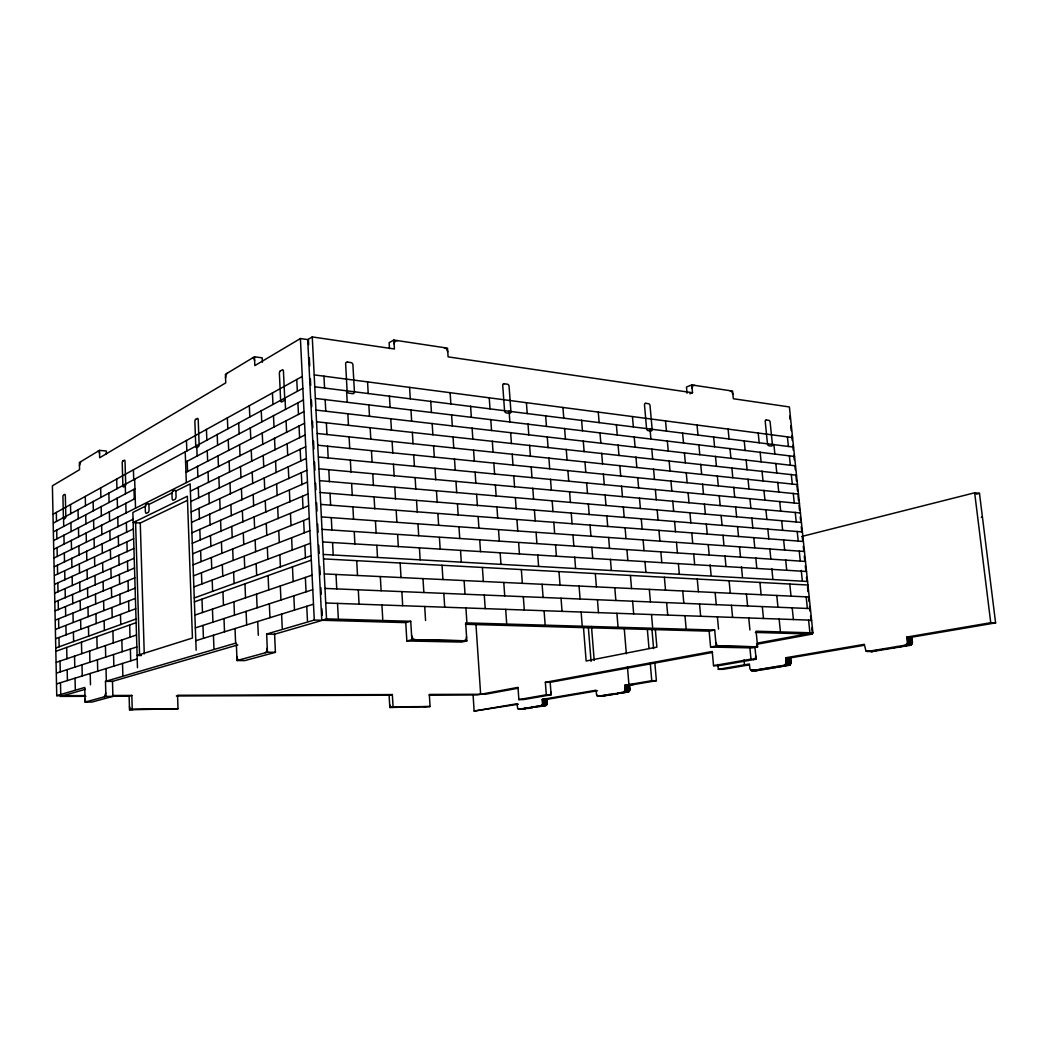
<?xml version="1.0" encoding="UTF-8"?>
<svg xmlns="http://www.w3.org/2000/svg" width="1048" height="1048" viewBox="0 0 1048 1048"><rect width="100%" height="100%" fill="white"/><g stroke="black" fill="none" stroke-linecap="round" stroke-linejoin="round"><path stroke-width="1.5" d="M105.796 693.003L104.459 696.697M394.114 343.836L395.083 341.019L397.559 340.613M79.478 465.535L80.709 461.696M473.08 694.942L474.141 711.068L517.149 703.706L517.542 707.924L518.786 709.339L541.096 705.645L542.537 704.164L542.379 699.396L596.076 690.213L596.535 694.693L597.963 696.2L628.538 691.863L629.743 689.898L629.455 685.287L656.389 680.702L654.856 663.03M518.524 709.286L546.008 705.514L547.069 703.68L546.846 699.37L597.465 690.75M623.953 691.876L625.158 689.912L624.87 685.287L651.764 680.689L656.389 680.702M717.88 664.471L718.325 669.305L749.359 664L749.962 669.017L751.783 670.668L784.651 665.205L786.157 662.952L785.764 657.764L864.325 644.337L865.949 651.057L872.015 651.594L910.594 645.214L912.376 642.765L911.878 637.158L907.044 637.027L907.542 642.647L905.76 645.096L867.194 651.502M750.722 670.235L756.512 670.707L789.786 665.1L790.926 663.017L790.52 657.843L785.764 657.764M550.672 693.946L550.907 692.047M550.488 694.326L549.231 695.112M227.298 373.193L226.014 374.726L225.543 377.948M106.385 453.941L106.307 451.007L99.468 450.378L79.399 462.496L79.569 469.687L52.4 485.814L56.749 695.675L85.307 695.584M262.393 362.241L262.197 357.84L254.454 356.792L225.399 374.333L225.752 382.874L99.652 457.753L99.468 450.378M308.649 344.596L308.4 339.709L300.409 338.543L254.834 365.608L254.454 356.792M757.586 643.079L812.92 632.848L789.393 406.952L733.325 398.725L732.578 391.074L691.798 384.93L692.532 392.738L448.099 356.87L447.522 348.146L393.878 340.063L394.415 348.997L312.252 336.932L307.706 339.604L321.775 620.259L326.531 618.883L410.737 621.294L411.851 639.725L406.847 640.97L405.759 622.617L410.737 621.294M252.437 358.01L253.852 357.944L254.612 360.525M98.08 451.216L99.049 451.282L99.547 453.496M53.33 514.083L302.191 376.494M425.671 706.85L424.309 707.138M53.514 523.004L302.78 388.376M393.878 340.063L389.136 342.631L389.489 348.552M53.697 531.703L134.943 488.84M185.588 462.116L303.357 399.969M53.88 540.414L135.231 498.507M185.954 472.373L303.933 411.602M54.064 549.152L304.51 423.274M145.672 506.066L132.873 512.459L137.471 667.72M148.908 504.455L171.938 492.966M175.868 491.014L190.133 483.888L196.146 650.179M173.837 709.051L172.16 709.378M54.234 557.903L133.07 519.258M190.395 491.171L305.086 434.972M141.428 655.511L137.105 655.459L192.439 638.049L187.356 496.241L133.175 522.572L140.262 523.031L187.422 500.355M54.417 566.667L133.358 528.965M190.775 501.547L305.662 446.697M54.601 575.444L133.646 538.698M191.142 511.961L306.239 458.448M54.784 584.247L133.934 548.445M191.522 522.389L306.815 470.238M54.968 593.063L134.223 558.204M191.902 532.842L307.405 482.054M55.151 601.893L134.511 568.003M192.282 543.322L307.981 493.909M55.334 610.748L134.812 577.815M192.662 553.829L308.571 505.791M55.531 620.049L135.113 588.125M193.055 564.872L309.186 518.275M55.727 629.285L135.415 598.369M193.461 575.85L309.802 530.707M691.798 384.93L686.479 386.987L687.056 393.21M689.859 393.76L692.532 392.738M55.911 638.625L135.729 608.731M193.854 586.946L310.418 543.27M56.107 647.887L136.03 619.001M194.26 597.95L311.033 555.741M56.173 651.188L136.135 622.656M194.404 601.866L311.256 560.169M56.409 662.323L136.502 635.009M194.876 615.111L311.99 575.169M56.631 673.065L136.856 646.93M195.334 627.896L312.71 589.67M56.854 683.833L137.209 658.891M195.806 640.708L313.431 604.211M265.327 652.655L266.742 651.437L267.266 648.083M56.749 695.675L84.757 687.449L85.111 702.095L91.975 702.055L112.896 696.383L112.49 681.383L237.831 644.913M85.111 702.095L105.887 696.409L105.494 681.37L236.311 642.948L237.018 660.528L244.826 660.607L275.414 652.315L274.602 634.21L322.496 620.285M237.018 660.528L267.45 652.197L266.651 634.04L314.282 620.049L405.759 622.617M62.841 695.662L60.299 696.396L85.91 696.304M63.43 695.649L85.36 689.27M129.127 696.147L131.838 695.427L132.231 709.116L129.52 709.797L129.127 696.147L113.118 696.213M801.864 536.445L974.653 492.796L979.474 493.333L995.6 622.892L911.878 637.158M976.304 494.132L979.474 493.333M238.996 659.86L237.608 659.441L236.861 656.546M86.46 701.623L85.517 701.217L85.032 698.78M392.358 694.575L389.109 695.217L389.817 707.479L393.066 706.863L392.358 694.575L177.544 695.283L178.003 708.723L129.52 709.797M812.92 632.848L756.093 631.21L757.625 646.865L716.177 646.013L714.684 630.031L465.653 622.879L466.832 640.865L461.709 642.07L406.847 640.97M465.443 624.294L709.129 631.145L714.684 630.031M709.129 631.145L710.596 647.061L716.177 646.013M753.525 659.637L755.241 658.681L755.805 655.996M429.221 695.073L477.259 694.903L518 687.37L518.865 699.579L546.283 694.798L545.353 682.314L712.234 651.463L713.544 665.65L718.627 665.703L756.106 659.192L755.005 647.9M518.105 688.235L485.355 694.261L429.326 694.444L430.073 706.549L389.817 707.479M545.353 682.314L550.187 682.327L712.535 652.432M757.9 644.075L812.423 634.04L811.741 627.529M757.625 646.865L752.005 647.9L710.596 647.061M596.888 695.492L602.508 696.173L628.538 691.863M713.544 665.65L750.997 659.113L756.106 659.192M550.187 682.327L551.117 694.785L523.646 699.553L518.865 699.579M907.044 637.027L990.74 622.709L995.6 622.892M518.38 704.217L474.141 711.068M790.52 657.843L864.325 645.267M721.076 665.27L719.334 664.93M525.454 699.239L523.948 698.597M528.009 707.806L532.45 707.767M524.183 708.448L528.611 708.409M521.092 708.959L525.52 708.92M518.275 709.155L523.659 709.221M542.615 703.719L547.069 703.68M542.537 704.164L546.99 704.138M542.406 704.57L546.873 704.531M542.235 704.924L546.702 704.885M542.039 705.212L546.506 705.173M132.231 709.116L178.003 708.723M393.066 706.863L430.073 706.549M541.554 705.553L546.27 705.383M541.096 705.645L545.549 705.605M539.157 705.959L543.624 705.92M536 706.483L540.454 706.444M532.109 707.125L536.563 707.086M542.458 700.444L546.912 700.418M542.497 701.06L546.964 701.02M542.55 701.675L547.004 701.649M542.589 702.226L547.056 702.199M542.615 702.645L547.082 702.605M542.628 702.828L547.095 702.802M542.641 703.234L547.108 703.208M542.379 699.396L546.846 699.37M542.392 699.54L546.846 699.514M542.419 699.907L546.873 699.881M617.6 692.938L622.184 692.925M112.581 695.492L131.838 695.427M613.172 693.671L617.744 693.658M176.352 695.977L389.109 695.217M608.482 694.457L613.054 694.444M105.887 696.409L112.896 696.383M546.283 694.798L551.117 694.785M604.106 695.178L608.665 695.165M597.124 695.793L605.141 695.741M597.386 696.016L601.932 695.99M597.661 696.147L603.019 696.095M625.184 689.388L629.783 689.388M625.158 689.912L629.743 689.898M625.067 690.383L629.651 690.383M624.922 690.815L629.507 690.815M624.739 691.195L629.324 691.182M624.503 691.51L629.088 691.497M624.241 691.732L628.826 691.732M623.416 691.981L628.001 691.968M621.215 692.348L625.8 692.335M624.909 685.837L629.494 685.837M624.962 686.401L629.547 686.401M625.014 687.056L629.599 687.056M625.067 687.724L629.651 687.724M625.119 688.313L629.704 688.313M625.158 688.746L629.743 688.746M625.171 688.955L629.756 688.955M105.494 681.37L112.49 681.383M633.516 684.593L628.918 684.593L627.438 666.764M624.87 685.287L629.455 685.287M624.883 685.444L629.468 685.444M392.332 707.426L390.563 706.889M132.624 709.732L130.463 709.142L129.428 706.758M718.325 669.305L723.028 669.345L749.228 664.877L744.499 664.825L744.041 659.965M755.097 670.117L759.839 670.157M751.049 670.471L755.778 670.51M751.403 670.615L757.154 670.602M770.987 667.484L775.743 667.537M765.066 668.467L769.808 668.506M759.538 669.384L764.28 669.423M785.869 663.987L790.637 664.052M785.633 664.419L790.402 664.471M785.345 664.773L790.113 664.825M785.018 665.035L789.786 665.1M784.651 665.205L789.406 665.257M783.983 665.323L788.738 665.375M781.179 665.794L785.948 665.847M776.607 666.554L781.363 666.607M786.039 660.502L790.808 660.567M786.105 661.17L790.873 661.223M786.157 661.655L790.913 661.72M786.183 661.891L790.939 661.956M786.197 662.375L790.965 662.441M786.157 662.952L790.926 663.017M786.052 663.502L790.808 663.554M785.777 657.934L790.546 658.013M785.83 658.38L790.585 658.458M785.895 659.022L790.65 659.087M267.45 652.197L275.414 652.315M785.961 659.755L790.729 659.821M876.285 650.009L881.119 650.101M871.085 650.874L875.905 650.965M866.329 651.319L872.761 651.489M266.651 634.04L274.602 634.21M889.726 647.782L894.547 647.887M882.77 648.935L887.591 649.026M411.851 639.725L466.832 640.865M906.926 644.232L911.76 644.35M906.599 644.625L911.433 644.743M906.206 644.913L911.04 645.031M905.76 645.096L910.594 645.214M904.974 645.24L909.821 645.358M901.699 645.791L906.533 645.896M896.315 646.682L901.149 646.786M907.529 641.232L912.363 641.363M907.555 641.481L912.389 641.612M907.581 642.018L912.415 642.136M907.542 642.647L912.376 642.765M907.411 643.236L912.245 643.354M907.201 643.76L912.035 643.878M907.201 638.376L912.035 638.52M907.293 639.175L912.127 639.306M907.385 639.987L912.219 640.105M907.463 640.695L912.297 640.826M755.359 632.442L812.423 634.04M907.057 637.21L911.891 637.341M907.123 637.695L911.957 637.826M325.876 602.993L811.597 620.193M325.129 588.426L810.392 608.587M324.395 573.911L809.187 597.006M323.636 558.885L807.942 585.02M323.413 554.444L807.563 581.47M322.771 541.947L806.528 571.488M322.142 529.371L805.48 561.44M321.513 516.926L804.445 551.484M320.871 504.416L803.397 541.475M320.269 492.508L802.414 531.952M319.666 480.639L801.419 522.441M872.015 651.594L871.15 651.411M319.064 468.81L800.436 512.957M318.474 456.994L799.441 503.499M317.872 445.217L798.458 494.053M317.282 433.479L797.476 484.621M316.679 421.768L796.493 475.216M316.09 410.082L795.524 465.836M315.5 398.436L794.541 456.469M314.911 386.817L793.572 447.116M314.308 374.909L792.576 437.54M694.588 385.35L692.728 385.743L692.112 388.232M443.998 347.609L446.474 348.735L447.758 351.827M523.214 709.286L522.467 708.907M729.893 390.668L731.805 391.611L732.893 394.31M390.275 706.549L389.659 704.754M715.85 642.463L716.989 645.267L719.007 646.026L755.621 646.773L756.957 645.673L757.285 643.393M974.653 492.796L990.74 622.709M411.602 635.625L412.978 638.874L415.624 639.752L464.185 640.747L466.019 639.49L466.57 636.87M789.734 416.082L790.074 419.331M790.742 425.842L791.253 430.715M791.764 435.601L792.275 440.474M792.773 445.361L793.284 450.234M793.795 455.12L794.305 459.993M794.974 466.504L795.314 469.753M795.995 476.264L796.506 481.137M797.004 486.023L797.515 490.896M798.026 495.783L798.537 500.656M799.048 505.542L799.545 510.415M800.227 516.926L800.567 520.175M801.248 526.686L801.746 531.572M802.257 536.445L802.768 541.331M803.279 546.205L803.777 551.078M804.288 555.964L804.799 560.837M805.309 565.724L805.82 570.597M806.488 577.107L806.829 580.356M807.51 586.867L808.021 591.753M808.519 596.626L809.03 601.513M809.541 606.386L810.052 611.272M810.549 616.145L811.06 621.032M806.174 596.862L807.379 608.456M808.584 620.089L809.803 631.734M787.415 436.859L788.41 446.461M789.354 455.631L790.362 465.286M791.292 474.364L792.301 484.045M793.257 493.294L794.266 503.027M795.222 512.315L796.244 522.074M797.2 531.401L798.222 541.213M799.244 551.117L800.266 560.968M801.248 570.374L802.27 580.264M789.773 584.037L791.017 596.142M792.209 607.827L793.402 619.551M773.883 444.391L774.878 454.085M775.821 463.373L776.817 473.12M777.747 482.25L778.743 492.023M779.699 501.403L780.695 511.228M781.651 520.555L782.66 530.419M783.616 539.877L784.638 549.781M785.646 559.737L786.668 569.693M776.765 595.461L777.957 607.237M779.136 619.041L780.328 630.883M758.215 433.034L759.184 442.78M760.128 452.094L761.11 461.88M762.027 471.102L763.01 480.927M763.953 490.32L764.948 500.197M765.891 509.616L766.887 519.533M767.843 529.004L768.839 538.96M769.848 549.008L770.856 559.016M771.813 568.566L772.821 578.614M759.918 582.426L761.123 594.714M762.302 606.582L763.481 618.49M744.211 440.645L745.18 450.483M746.124 459.928L747.093 469.805M748.01 479.08L748.993 488.997M749.923 498.521L750.905 508.49M751.848 517.961L752.831 527.982M753.787 537.585L754.77 547.632M755.765 557.746L756.774 567.859M746.425 594.019L747.591 605.98M748.757 617.966L749.923 629.992M749.896 647.795L750.997 659.113M728.098 429.091L729.054 438.994M729.971 448.439L730.941 458.369M731.845 467.736L732.814 477.718M733.744 487.241L734.714 497.263M735.644 506.839L736.613 516.9M737.556 526.515L738.526 536.628M739.521 546.846L740.504 556.999M741.447 566.706L742.442 576.898M729.094 580.762L730.286 593.247M731.439 605.299L732.591 617.39M713.623 436.78L714.566 446.776M715.483 456.352L716.439 466.386M717.33 475.805L718.299 485.879M719.216 495.547L720.186 505.673M721.103 515.302L722.072 525.467M723.002 535.214L723.971 545.432M724.954 555.702L725.923 565.959M715.116 592.526L716.256 604.67M717.395 616.853L718.548 629.075M697.038 425.029L697.981 435.077M698.872 444.666L699.815 454.753M700.706 464.264L701.662 474.39M702.566 484.071L703.509 494.25M704.426 503.97L705.383 514.201M706.3 523.961L707.256 534.231M708.225 544.606L709.195 554.916M710.112 564.767L711.081 575.142M697.248 579.046L698.413 591.727M699.54 603.976L700.667 616.263M682.575 432.876L683.519 443.016M684.41 452.736L685.34 462.928M686.217 472.491L687.16 482.722M688.064 492.534L689.008 502.817M689.898 512.59L690.855 522.913M691.759 532.816L692.715 543.192M693.711 554.025L694.68 564.662M682.733 590.98L683.846 603.334M684.973 615.713L686.086 628.119M665.532 420.903L666.449 431.095M667.327 440.841L668.244 451.085M669.122 460.74L670.039 471.024M670.93 480.862L671.86 491.198M672.75 501.062L673.681 511.45M674.571 521.367L675.515 531.794M676.458 542.327L677.401 552.807M678.357 563.431L679.327 574.186M664.38 577.265L665.519 590.155M666.62 602.613L667.72 615.097M650.009 428.763L650.913 439.06M651.791 448.95L652.694 459.299M653.559 469.006L654.476 479.394M655.354 489.377L656.271 499.817M657.148 509.734L658.079 520.227M658.956 530.288L659.886 540.834M660.856 551.837L661.812 562.645M655.341 629.403L656.886 647.114L586.133 660.987L583.461 627.045M649.328 589.395L650.415 601.932M651.502 614.521L652.603 627.136M651.935 629.285L653.611 648.568M632.455 416.567L633.346 426.929M634.197 436.82L635.101 447.234M635.94 457.033L636.843 467.5M637.708 477.482L638.612 487.975M639.476 498.01L640.394 508.555M641.258 518.642L642.175 529.24M643.105 539.943L644.022 550.593M644.952 561.387L645.896 572.313M647.337 629.154L649 648.476M650.245 662.978L651.764 680.689M630.424 575.431L631.538 588.544M632.612 601.198L633.686 613.892M616.355 424.519L617.246 434.986M618.097 445.02L618.975 455.539M619.813 465.404L620.704 475.962M621.556 486.102L622.46 496.713M623.311 506.8L624.215 517.463M625.067 527.694L625.984 538.397M626.927 549.584L627.844 560.575M624.189 627.857L626.35 653.795M614.796 587.745L615.844 600.504M616.905 613.303L617.966 626.128M598.277 412.1L599.142 422.619M599.967 432.68L600.845 443.252M601.67 453.221L602.548 463.845M603.386 473.984L604.264 484.661M605.102 494.853L605.993 505.581M606.831 515.812L607.722 526.594M608.626 537.48L609.517 548.301M610.421 559.278L611.338 570.387M595.316 573.544L596.391 586.867M597.439 599.731L598.474 612.648M581.588 420.13L582.452 430.767M583.264 440.972L584.129 451.662M584.941 461.683L585.806 472.425M586.631 482.722L587.496 493.503M588.321 503.761L589.199 514.594M590.037 524.996L590.915 535.882M591.832 547.266L592.736 558.427M591.491 626.481L594.203 660.437M588.334 627.176L591.059 661.406M579.072 586.042L580.094 599.024M581.129 612.032L582.151 625.08M562.946 407.476L563.785 418.165M564.584 428.383L565.435 439.138M566.234 449.264L567.073 460.059M567.885 470.382L568.736 481.229M569.562 491.591L570.413 502.49M571.226 512.904L572.09 523.856M572.968 534.925L573.832 545.929M574.71 557.091L575.588 568.383M558.99 571.579L560.038 585.138M561.034 598.225L562.042 611.351M545.641 415.598L546.466 426.418M547.253 436.78L548.091 447.653M548.864 457.845L549.702 468.757M550.501 479.224L551.353 490.189M552.152 500.616L552.99 511.634M553.803 522.205L554.641 533.288M555.532 544.855L556.396 556.213M542.104 584.286L543.1 597.478M544.082 610.722L545.078 623.992M526.41 402.681L527.223 413.567M527.995 423.942L528.808 434.881M529.581 445.177L530.393 456.155M531.179 466.648L531.991 477.678M532.777 488.211L533.602 499.293M534.401 509.891L535.227 521.026M536.065 532.279L536.904 543.48M537.742 554.837L538.593 566.326M521.341 569.549L522.349 583.343M523.319 596.653L524.288 610.015M509.079 410.986L509.865 421.977M510.638 432.523L511.437 443.566M512.197 454.164L513.009 465.26M513.782 475.91L514.581 487.058M515.367 497.748L516.179 508.961M516.952 519.716L517.764 530.969M518.629 542.746L519.441 554.064M503.774 582.452L504.73 595.893M505.673 609.36L506.629 622.866M489.246 397.821L490.019 408.877M490.765 419.436L491.551 430.545M492.298 441.156L493.084 452.317M493.831 462.98L494.617 474.207M495.376 484.923L496.163 496.189M496.922 506.957L497.721 518.288M498.521 529.659L499.32 541.043M500.158 552.899L500.957 564.348M482.394 567.453L483.351 581.483M484.281 595.041L485.211 608.639M470.591 406.139L471.351 417.314M472.085 428.043L472.858 439.269M473.591 450.051L474.351 461.33M475.098 472.163L475.871 483.508M476.604 494.394L477.39 505.791M478.137 516.73L478.91 528.192M479.735 540.179L480.521 551.693M475.962 624.529L480.639 694.274M464.12 580.566L465.024 594.242M465.928 607.945L466.832 621.7M450.116 392.699L450.863 403.939M451.57 414.681L452.317 425.986M453.024 436.78L453.771 448.138M454.491 458.985L455.238 470.395M455.959 481.307L456.718 492.77M457.439 503.734L458.199 515.262M458.959 526.83L459.731 538.41M460.531 550.488L461.29 562.134M442.033 565.265L442.937 579.557M443.815 593.351L444.706 607.198M430.728 401.109L431.462 412.48M432.156 423.392L432.876 434.815M433.584 445.78L434.317 457.269M435.012 468.286L435.745 479.84M436.453 490.909L437.199 502.516M437.907 513.651L438.64 525.31M439.426 537.506L440.173 549.231M422.986 578.601L423.851 592.526M424.702 606.491L425.567 620.495M409.585 387.393L410.279 398.829M410.96 409.755L411.654 421.257M412.336 432.248L413.043 443.802M413.724 454.845L414.432 466.452M415.113 477.561L415.833 489.233M416.514 500.381L417.235 512.118M417.969 523.895L418.689 535.685M419.436 547.973L420.169 559.842M400.166 563.012L401.017 577.553M401.856 591.609L402.694 605.718M389.424 395.895L390.105 407.476M390.76 418.571L391.454 430.204M392.109 441.365L392.804 453.05M393.459 464.277L394.153 476.028M394.821 487.307L395.515 499.11M396.183 510.442L396.891 522.323M397.624 534.742L398.332 546.676M380.319 576.57L381.118 590.758M381.931 604.971L382.743 619.25M367.56 381.878L368.215 393.524M368.844 404.659L369.512 416.357M370.141 427.545L370.809 439.309M371.451 450.548L372.119 462.365M372.761 473.67L373.429 485.551M374.071 496.909L374.752 508.87M375.433 520.856L376.114 532.869M376.821 545.379L377.503 557.457M356.713 560.667L357.512 575.483M358.298 589.801L359.071 604.172M346.574 390.498L347.216 402.275M347.831 413.58L348.473 425.423M349.089 436.78L349.731 448.688M350.346 460.111L351.001 472.072M351.63 483.56L352.272 495.586M352.901 507.127L353.556 519.219M354.25 531.873L354.905 544.03M336.015 574.461L336.762 588.911M337.522 603.399L338.281 617.94M323.95 376.18L324.566 388.035M325.155 399.354L325.771 411.274M326.36 422.658L326.976 434.645M327.579 446.081L328.194 458.133M328.797 469.635L329.426 481.739M330.015 493.307L330.644 505.477M331.286 517.686L331.915 529.934M332.57 542.681L333.212 554.981M312.252 336.932L326.531 618.883M309.304 357.643L309.71 365.804M310.365 378.852L310.693 385.376M311.439 400.061L311.767 406.585M312.501 421.27L312.828 427.794M313.483 440.841L313.889 449.002M314.544 462.05L314.95 470.211M315.605 483.259L315.933 489.783M316.601 502.83L317.007 510.992M317.662 524.039L318.068 532.201M318.723 545.248L319.129 553.396M319.784 566.457L320.203 574.605M320.858 587.653L321.186 594.177M321.919 608.862L322.247 615.386M300.409 338.543L314.282 620.049M296.767 379.494L297.344 391.31M297.894 402.602L298.47 414.484M299.021 425.842L299.61 437.776M300.16 449.186L300.75 461.199M301.3 472.674L301.889 484.739M302.453 496.267L303.042 508.411M303.632 520.581L304.234 532.777M304.85 545.484L305.44 557.759M305.361 577.435L306.055 591.832M306.763 606.281L307.457 620.77M284.991 397.677L285.541 409.375M286.065 420.602L286.628 432.379M287.152 443.658L287.715 455.487M288.252 466.845L288.816 478.726M289.353 490.137L289.916 502.084M290.453 513.559L291.03 525.572M291.619 538.135L292.196 550.213M292.458 566.876L293.152 581.601M293.82 595.814L294.501 610.08M272.441 392.935L272.978 404.476M273.476 415.493L274.013 427.086M274.511 438.156L275.048 449.815M275.558 460.937L276.096 472.648M276.607 483.835L277.157 495.612M277.668 506.852L278.205 518.695M278.755 530.563L279.292 542.458M279.868 554.851L280.419 566.811M280.301 585.976L280.943 600.006M281.598 614.089L282.24 628.211M261.24 410.502L261.751 421.925M262.236 432.889L262.747 444.378M263.231 455.395L263.742 466.923M264.24 478.006L264.751 489.599M265.249 500.734L265.773 512.393M266.271 523.581L266.795 535.292M267.332 547.554L267.856 559.331M268.091 575.575L268.72 589.932M269.336 603.792L269.965 617.704M249.332 405.72L249.817 416.973M250.289 427.728L250.773 439.046M251.245 449.854L251.73 461.238M252.201 472.098L252.699 483.534M253.171 494.446L253.668 505.935M254.14 516.913L254.638 528.454M255.136 540.034L255.633 551.641M256.157 563.719L256.668 575.391M256.537 594.085L257.127 607.774M257.716 621.503L258.306 635.271M238.669 422.698L239.127 433.859M239.586 444.562L240.044 455.775M240.503 466.53L240.975 477.796M241.42 488.604L241.905 499.935M242.35 510.795L242.835 522.179M243.293 533.091L243.765 544.528M244.263 556.488L244.747 567.99M244.944 583.828L245.533 597.832M246.097 611.364L246.66 624.922M227.364 417.864L227.809 428.868M228.228 439.374L228.687 450.43M229.106 460.989L229.564 472.098M229.997 482.709L230.442 493.87M230.874 504.533L231.333 515.747M231.765 526.463L232.224 537.729M232.682 549.034L233.154 560.366M233.625 572.169L234.084 583.553M233.94 601.788L234.477 615.15M235.027 628.538L235.564 641.979M217.185 434.317L217.617 445.217M218.023 455.67L218.456 466.622M218.875 477.128L219.307 488.145M219.726 498.704L220.159 509.76M220.578 520.371L221.01 531.48M221.429 542.144L221.875 553.318M222.333 564.99L222.779 576.217M222.936 591.688L223.473 605.351M223.997 618.556L224.521 631.8M206.43 429.444L206.836 440.186M207.229 450.457L207.648 461.264M208.041 471.587L208.447 482.434M208.853 492.809L209.259 503.708M209.666 514.123L210.085 525.087M210.478 535.554L210.91 546.558M211.329 557.601L211.748 568.671M212.194 580.199L212.613 591.308M212.443 609.111L212.941 622.158M213.438 635.232L213.949 648.358M196.71 445.374L197.116 456.037M197.483 466.255L197.889 476.958M198.268 487.228L198.662 497.996M199.041 508.306L199.448 519.114M199.827 529.489L200.233 540.349M200.627 550.763L201.019 561.676M201.452 573.086L201.858 584.05M201.989 599.155L202.487 612.517M202.958 625.407L203.443 638.337M186.465 440.474L186.845 450.994M187.212 461.028L187.592 471.6M185.221 451.871L186.321 482.499M140.262 523.031L144.257 653.913M134.655 479.185L135.52 508.044M135.559 521.406L139.554 654.699M133.423 469.805L133.712 479.683M134 489.115L134.301 499.045M129.664 624.962L130.018 637.223M130.358 649.053L130.712 660.921M125.236 484.006L125.524 493.805M125.799 503.197L126.074 513.048M126.35 522.48L126.638 532.371M126.913 541.855L127.201 551.772M127.476 561.296L127.764 571.265M128.039 580.828L128.328 590.849M128.629 601.316L128.917 611.377M121.856 640L122.184 651.712M122.524 663.45L122.852 675.226M116.682 479.054L116.957 488.735M117.219 497.983L117.494 507.704M117.743 516.978L118.018 526.738M118.28 536.065L118.555 545.864M118.817 555.23L119.092 565.082M119.354 574.474L119.629 584.365M119.904 594.282L120.179 604.211M120.481 614.547L120.756 624.516M112.909 630.948L113.236 642.948M113.551 654.528L113.865 666.148M108.835 492.874L109.097 502.477M109.346 511.686L109.608 521.328M109.857 530.576L110.119 540.257M110.368 549.545L110.63 559.265M110.878 568.592L111.153 578.352M111.402 587.718L111.664 597.53M111.94 607.774L112.215 617.626M105.416 645.607L105.717 657.083M106.018 668.572L106.32 680.1M100.647 487.923L100.896 497.407M101.132 506.472L101.381 515.996M101.617 525.087L101.866 534.65M102.115 543.794L102.363 553.396M102.599 562.566L102.848 572.208M103.097 581.417L103.346 591.111M103.595 600.818L103.857 610.552M104.119 620.678L104.381 630.438M96.848 636.673L97.15 648.424M97.438 659.768L97.726 671.152M93.115 501.363L93.351 510.782M93.573 519.808L93.809 529.253M94.045 538.318L94.281 547.816M94.517 556.907L94.752 566.444M94.988 575.575L95.224 585.151M95.46 594.321L95.695 603.936M95.958 613.984L96.193 623.625M89.656 650.978L89.932 662.218M90.207 673.484L90.482 684.776M85.268 496.425L85.491 505.726M85.713 514.607L85.936 523.948M86.159 532.869L86.381 542.248M86.604 551.196L86.84 560.615M87.05 569.601L87.285 579.059M87.508 588.085L87.731 597.57M87.967 607.093L88.202 616.617M88.438 626.547L88.674 636.123M81.456 642.162L81.731 653.677M81.993 664.799L82.255 675.947M78.024 509.524L78.246 518.747M78.456 527.603L78.665 536.864M78.875 545.759L79.098 555.06M79.307 563.981L79.53 573.322M79.74 582.282L79.962 591.662M80.172 600.661L80.395 610.08M80.617 619.918L80.84 629.376M74.539 656.14L74.788 667.144M75.05 678.187L75.299 689.256M70.504 504.586L70.714 513.716M70.91 522.428L71.12 531.585M71.316 540.323L71.526 549.519M71.722 558.296L71.932 567.531M72.142 576.348L72.351 585.622M72.548 594.465L72.757 603.779M72.967 613.106L73.19 622.447M73.399 632.18L73.622 641.559M66.679 647.441L66.928 658.734M67.177 669.633L67.413 680.558M63.535 517.345L63.732 526.41M63.928 535.083L64.125 544.174M64.321 552.899L64.517 562.016M64.701 570.767L64.91 579.924M65.107 588.714L65.303 597.91M65.5 606.74L65.697 615.975M65.906 625.63L66.116 634.891M60.037 661.078L60.26 671.886M60.496 682.707L60.719 693.553M56.317 512.433L56.513 521.38M56.697 529.934L56.88 538.921M57.064 547.488L57.26 556.514M57.43 565.134L57.627 574.186M57.81 582.832L58.007 591.924M58.19 600.609L58.374 609.726M58.57 618.883L58.767 628.04M58.963 637.59L59.16 646.786M982.042 517.018A57.024 47.108 -76.8 0 1 981.321 517.385M65.801 516.428C66.443 518 63.26 520.266 63.404 517.764L62.945 497.04C62.173 495.403 65.579 492.809 65.343 495.599L65.801 516.428M122.904 461.002L122.826 461.068A1.769 0.694 -85.7 0 0 122.236 462.915L122.878 485.656A1.769 0.694 -86 0 0 123.638 486.914L125.04 486.167A1.782 0.707 -86 0 0 125.695 484.084L125.026 461.29A1.769 0.694 -85.7 0 0 124.345 460.19L122.904 461.002M195.662 419.41L195.57 419.462A1.939 0.838 -84.8 0 0 194.863 421.493L195.766 446.251A1.939 0.838 -85.2 0 0 196.683 447.627L198.347 446.736A1.952 0.838 -85.2 0 0 199.133 444.483L198.203 419.632A1.939 0.838 -84.8 0 0 197.391 418.427L195.662 419.41M280.34 370.979L280.235 371.058A2.135 1.009 -83.6 0 0 279.384 373.324L280.641 400.415A2.148 1.009 -84 0 0 281.755 401.882L283.785 400.795A2.148 1.022 -84 0 0 284.715 398.266L283.432 371.071A2.148 1.009 -83.5 0 0 282.423 369.8L280.34 370.979M146.262 504.533L146.131 504.599A2.568 1.048 -86.3 0 0 145.266 507.586L145.384 511.398A2.568 1.048 -86.3 0 0 146.51 513.271L148.082 512.498A2.568 1.048 -86.3 0 0 149.065 509.524L148.947 505.752A2.568 1.048 -86.2 0 0 147.886 503.721L146.262 504.533M173.051 491.119L172.933 491.185A2.646 1.113 -86 0 0 171.977 494.289L172.108 498.18A2.646 1.113 -86.1 0 0 173.326 500.145L175.003 499.333A2.659 1.127 -86 0 0 176.051 496.307L175.907 492.35A2.659 1.127 -86 0 0 174.806 490.254L173.051 491.119M504.232 383.764L504.036 383.738A2.017 1.533 66.8 0 0 502.726 385.232L504.56 410.829A2.017 1.533 67.7 0 0 506.302 412.886L509.459 413.279A2.017 1.533 67.7 0 0 510.926 411.589L509.053 386.057A2.004 1.52 66.9 0 0 507.468 384.21L504.232 383.764M347.412 362.084L347.189 362.058A2.175 1.742 61.7 0 0 345.63 363.63L347.111 391.009A2.175 1.755 62.7 0 0 349.063 393.21L352.691 393.668A2.175 1.755 62.9 0 0 354.434 391.873L352.901 364.586A2.161 1.742 61.8 0 0 351.132 362.595L347.412 362.084M766.337 419.999L766.193 419.986A1.769 1.192 71.7 0 0 765.21 421.27L767.477 443.894A1.769 1.192 72.3 0 0 768.905 445.728L771.354 446.042A1.769 1.192 72.3 0 0 772.428 444.562L770.123 421.99A1.769 1.179 71.7 0 0 768.865 420.353L766.337 419.999M645.778 403.336L645.634 403.31A1.873 1.336 69.9 0 0 644.481 404.672L646.577 428.671A1.886 1.349 70.6 0 0 648.136 430.623L650.9 430.977A1.873 1.349 70.6 0 0 652.157 429.418L650.022 405.484A1.873 1.336 69.9 0 0 648.633 403.729L645.778 403.336"/></g></svg>
